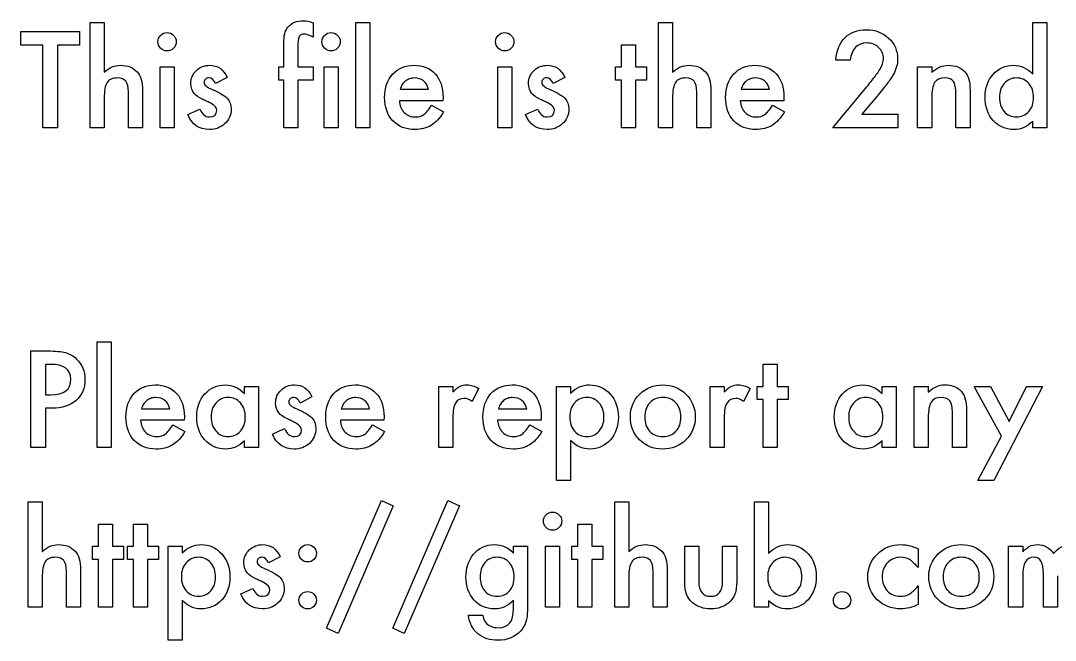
# Model space of a CAD drawing. Extents: x 38 to 923, y 6 to 515.
# Drawn here: x 522.3 to 651.7, y 197.3 to 274.9 of the extents above; entities that cross this region are included whole.
import ezdxf

# ---------------------------------------------------------------- set-up
doc = ezdxf.new("R2010")
doc.units = 0
doc.layers.add('MeArm1.0', color=7, linetype='CONTINUOUS')

msp = doc.modelspace()

# ---------------------------------------------------------------- linework, layer by layer
at = {"layer": 'MeArm1.0', "color": 7}
for points in [[(530.98059, 274.64172), (532.7384, 274.64172), (532.7384, 268.42297)], [(532.7384, 265.1261), (532.7384, 261.44641), (530.98059, 261.44641), (530.98059, 274.64172)], [(558.87122, 274.57922), (558.87122, 272.78235), (558.69153, 272.87605)], [(565.95715, 274.64172), (565.95715, 261.44641), (564.19934, 261.44641), (564.19934, 274.64172), (565.95715, 274.64172)], [(602.04309, 274.64172), (603.8009, 274.64172), (603.8009, 268.42297)], [(603.8009, 265.1261), (603.8009, 261.44641), (602.04309, 261.44641), (602.04309, 274.64172)], [(648.83997, 274.64172), (650.60559, 274.64172), (650.60559, 261.44641), (648.83997, 261.44641), (648.83997, 262.24329)], [(648.83997, 268.17297), (648.83997, 274.64172)], [(526.89465, 271.79797), (526.89465, 261.44641), (525.07434, 261.44641), (525.07434, 271.79797), (522.3009, 271.79797), (522.3009, 273.50891), (529.66028, 273.50891), (529.66028, 271.79797), (526.89465, 271.79797)], [(556.95715, 267.41516), (556.95715, 261.44641), (555.19153, 261.44641), (555.19153, 267.41516), (554.56653, 267.41516), (554.56653, 269.05579), (555.19153, 269.05579), (555.19153, 271.99329)], [(599.16809, 267.41516), (599.16809, 261.44641), (597.41028, 261.44641), (597.41028, 267.41516), (596.66028, 267.41516), (596.66028, 269.05579), (597.41028, 269.05579), (597.41028, 271.84485), (599.16809, 271.84485), (599.16809, 269.05579), (600.53528, 269.05579), (600.53528, 267.41516), (599.16809, 267.41516)], [(556.95715, 271.56355), (556.95715, 269.05574), (558.87122, 269.05574), (558.87122, 267.41511), (556.95715, 267.41511)], [(626.01184, 269.89954), (624.19934, 269.89954)], [(541.4884, 269.05579), (541.4884, 261.44641), (539.73059, 261.44641), (539.73059, 269.05579), (541.4884, 269.05579)], [(561.9884, 269.05579), (561.9884, 261.44641), (560.23059, 261.44641), (560.23059, 269.05579), (561.9884, 269.05579)], [(583.70715, 269.05579), (583.70715, 261.44641), (581.94934, 261.44641), (581.94934, 269.05579), (583.70715, 269.05579)], [(634.44934, 269.05579), (636.21497, 269.05579), (636.21497, 268.35266)], [(636.21497, 265.11829), (636.21497, 261.44641), (634.44934, 261.44641), (634.44934, 269.05579)], [(548.12122, 267.75891), (546.66809, 266.98547)], [(590.33997, 267.75891), (588.88684, 266.98547)], [(627.47278, 263.15735), (631.96497, 263.15735), (631.96497, 261.44641), (623.8634, 261.44641), (628.0509, 266.51672)], [(537.52747, 266.11047), (537.52747, 261.44641), (535.76965, 261.44641), (535.76965, 265.94641)], [(569.76165, 266.27454), (573.2929, 266.27454)], [(575.10559, 265.2511), (575.09759, 264.83704)], [(608.58997, 266.11047), (608.58997, 261.44641), (606.83215, 261.44641), (606.83215, 265.94641)], [(612.38665, 266.27454), (615.9179, 266.27454)], [(617.73059, 265.2511), (617.72259, 264.83704)], [(629.34778, 265.3761), (627.47278, 263.15735)], [(641.00403, 266.11047), (641.00403, 261.44641), (639.2384, 261.44641), (639.2384, 265.69641)], [(575.09778, 264.83704), (569.64465, 264.83704)], [(573.68372, 264.26672), (575.16809, 263.4386)], [(617.72278, 264.83704), (612.26965, 264.83704)], [(616.30872, 264.26672), (617.79309, 263.4386)], [(543.18372, 263.09485), (544.68372, 263.79016)], [(585.40247, 263.09485), (586.90247, 263.79016)], [(533.6134, 234.64172), (533.6134, 221.44641), (531.85559, 221.44641), (531.85559, 234.64172), (533.6134, 234.64172)], [(525.38684, 226.34485), (525.38684, 221.44641), (523.56653, 221.44641), (523.56653, 233.50891), (525.62903, 233.50891)], [(525.9884, 231.82922), (525.38684, 231.82922), (525.38684, 228.03235)], [(616.88684, 227.41516), (616.88684, 221.44641), (615.12903, 221.44641), (615.12903, 227.41516), (614.37903, 227.41516), (614.37903, 229.05579), (615.12903, 229.05579), (615.12903, 231.84485), (616.88684, 231.84485), (616.88684, 229.05579), (618.25403, 229.05579), (618.25403, 227.41516), (616.88684, 227.41516)], [(550.27747, 229.05579), (552.04309, 229.05579), (552.04309, 221.44641), (550.27747, 221.44641), (550.27747, 222.24329)], [(550.27747, 228.17297), (550.27747, 229.05579)], [(574.57434, 229.05579), (576.33215, 229.05579), (576.33215, 228.3761)], [(576.33215, 225.39172), (576.33215, 221.44641), (574.57434, 221.44641), (574.57434, 229.05579)], [(591.0509, 217.30579), (589.29309, 217.30579), (589.29309, 229.05579), (591.0509, 229.05579), (591.0509, 228.22766)], [(608.51184, 229.05579), (610.26965, 229.05579), (610.26965, 228.3761)], [(610.26965, 225.39172), (610.26965, 221.44641), (608.51184, 221.44641), (608.51184, 229.05579)], [(629.99622, 229.05579), (631.76184, 229.05579), (631.76184, 221.44641), (629.99622, 221.44641), (629.99622, 222.24329)], [(629.99622, 228.17297), (629.99622, 229.05579)], [(634.01184, 229.05579), (635.77747, 229.05579), (635.77747, 228.35266)], [(635.77747, 225.11829), (635.77747, 221.44641), (634.01184, 221.44641), (634.01184, 229.05579)], [(644.94153, 222.86047), (641.51965, 229.05579), (643.55872, 229.05579), (645.88684, 224.68079), (648.05872, 229.05579), (650.04309, 229.05579), (643.98059, 217.30579), (641.97278, 217.30579), (644.94153, 222.86047)], [(525.38684, 228.03235), (526.06653, 228.03235)], [(558.71497, 227.75891), (557.26184, 226.98547)], [(579.5509, 228.8136), (578.74622, 227.20422)], [(613.4884, 228.8136), (612.68372, 227.20422)], [(526.23059, 226.34485), (525.38684, 226.34485)], [(537.4179, 226.27454), (540.94915, 226.27454)], [(542.76184, 225.2511), (542.75384, 224.83704)], [(562.38665, 226.27454), (565.9179, 226.27454)], [(567.73059, 225.2511), (567.72259, 224.83704)], [(582.0429, 226.27454), (585.57415, 226.27454)], [(587.38684, 225.2511), (587.37884, 224.83704)], [(640.56653, 226.11047), (640.56653, 221.44641), (638.8009, 221.44641), (638.8009, 225.69641)], [(542.75403, 224.83704), (537.3009, 224.83704)], [(541.33997, 224.26672), (542.82434, 223.4386)], [(567.72278, 224.83704), (562.26965, 224.83704)], [(566.30872, 224.26672), (567.79309, 223.4386)], [(587.37903, 224.83704), (581.9259, 224.83704)], [(585.96497, 224.26672), (587.44934, 223.4386)], [(553.77747, 223.09485), (555.27747, 223.79016)], [(591.0509, 222.29797), (591.0509, 217.30579)], [(567.43372, 214.77454), (568.88684, 214.13391), (561.98059, 198.14954), (560.54309, 198.79797), (567.43372, 214.77454)], [(575.71497, 214.77454), (577.16809, 214.13391), (570.26184, 198.14954), (568.82434, 198.79797), (575.71497, 214.77454)], [(523.23059, 214.64172), (524.9884, 214.64172), (524.9884, 208.42297)], [(524.9884, 205.1261), (524.9884, 201.44641), (523.23059, 201.44641), (523.23059, 214.64172)], [(596.57434, 214.64172), (598.33215, 214.64172), (598.33215, 208.42297)], [(598.33215, 205.1261), (598.33215, 201.44641), (596.57434, 201.44641), (596.57434, 214.64172)], [(615.8009, 202.24329), (615.8009, 201.44641), (614.04309, 201.44641), (614.04309, 214.64172), (615.8009, 214.64172)], [(615.8009, 214.64172), (615.8009, 208.17297)], [(533.79309, 207.41516), (533.79309, 201.44641), (532.03528, 201.44641), (532.03528, 207.41516), (531.28528, 207.41516), (531.28528, 209.05579), (532.03528, 209.05579), (532.03528, 211.84485), (533.79309, 211.84485), (533.79309, 209.05579), (535.16028, 209.05579), (535.16028, 207.41516), (533.79309, 207.41516)], [(538.16809, 207.41516), (538.16809, 201.44641), (536.41028, 201.44641), (536.41028, 207.41516), (535.66028, 207.41516), (535.66028, 209.05579), (536.41028, 209.05579), (536.41028, 211.84485), (538.16809, 211.84485), (538.16809, 209.05579), (539.53528, 209.05579), (539.53528, 207.41516), (538.16809, 207.41516)], [(593.69934, 207.41516), (593.69934, 201.44641), (591.94153, 201.44641), (591.94153, 207.41516), (591.19153, 207.41516), (591.19153, 209.05579), (591.94153, 209.05579), (591.94153, 211.84485), (593.69934, 211.84485), (593.69934, 209.05579), (595.06653, 209.05579), (595.06653, 207.41516), (593.69934, 207.41516)], [(542.4884, 197.30579), (540.73059, 197.30579), (540.73059, 209.05579), (542.4884, 209.05579), (542.4884, 208.22766)], [(583.92592, 208.19641), (583.92592, 209.05579), (585.68374, 209.05579), (585.68374, 201.6261)], [(589.6759, 209.05579), (589.6759, 201.44641), (587.91809, 201.44641), (587.91809, 209.05579), (589.6759, 209.05579)], [(605.32434, 204.64954), (605.32434, 209.05579), (607.08215, 209.05579)], [(607.08215, 209.05579), (607.08215, 204.6886)], [(610.06653, 204.6886), (610.06653, 209.05579), (611.82434, 209.05579), (611.82434, 204.64954)], [(634.49622, 208.72766), (634.49622, 206.39172)], [(645.82434, 209.05579), (647.58215, 209.05579), (647.58215, 208.35266)], [(647.58215, 205.3761), (647.58215, 201.44641), (645.82434, 201.44641), (645.82434, 209.05579)], [(554.74622, 207.75891), (553.29309, 206.98547)], [(529.77747, 206.11047), (529.77747, 201.44641), (528.01965, 201.44641), (528.01965, 205.94641)], [(603.12122, 206.11047), (603.12122, 201.44641), (601.3634, 201.44641), (601.3634, 205.94641)], [(651.94153, 205.3761), (651.94153, 201.44641), (650.1759, 201.44641), (650.1759, 205.64954)], [(549.80872, 203.09485), (551.30872, 203.79016)], [(634.49622, 204.10266), (634.49622, 201.78235)], [(542.4884, 202.29797), (542.4884, 197.30579)], [(583.92592, 201.23547), (583.92592, 202.29797)], [(578.30092, 200.44641), (580.06655, 200.44641)]]:
    msp.add_lwpolyline(points, dxfattribs=at)
for points in [[(555.69153, 274.02454), (556.14986, 274.57661), (556.81653, 274.85265), (557.69153, 274.85266)], [(557.69153, 274.85266), (558.00402, 274.85265), (558.39725, 274.76146), (558.87122, 274.57922)], [(539.46497, 272.21985), (539.46496, 272.52713), (539.57694, 272.79275), (539.8009, 273.01672)], [(539.8009, 273.01672), (540.02486, 273.24067), (540.29309, 273.35265), (540.60559, 273.35266)], [(540.60559, 273.35266), (540.9233, 273.35265), (541.19413, 273.24067), (541.41809, 273.01672)], [(541.41809, 273.01672), (541.64205, 272.79796), (541.75403, 272.52973), (541.75403, 272.21204)], [(555.19153, 271.99329), (555.19153, 272.95161), (555.35819, 273.62869), (555.69153, 274.02454)], [(557.75403, 273.16511), (557.44152, 273.1651), (557.23059, 273.05312), (557.12122, 272.82917)], [(558.69153, 272.87605), (558.31132, 273.06875), (557.99882, 273.1651), (557.75403, 273.16511)], [(559.96497, 272.21985), (559.96496, 272.52713), (560.07694, 272.79275), (560.3009, 273.01672)], [(560.3009, 273.01672), (560.52486, 273.24067), (560.79309, 273.35265), (561.10559, 273.35266)], [(561.10559, 273.35266), (561.4233, 273.35265), (561.69413, 273.24067), (561.91809, 273.01672)], [(561.91809, 273.01672), (562.14205, 272.79796), (562.25403, 272.52973), (562.25403, 272.21204)], [(581.68372, 272.21985), (581.68371, 272.52713), (581.79569, 272.79275), (582.01965, 273.01672)], [(582.01965, 273.01672), (582.24361, 273.24067), (582.51184, 273.35265), (582.82434, 273.35266)], [(582.82434, 273.35266), (583.14205, 273.35265), (583.41288, 273.24067), (583.63684, 273.01672)], [(583.63684, 273.01672), (583.8608, 272.79796), (583.97278, 272.52973), (583.97278, 272.21204)], [(624.19934, 269.89954), (624.49101, 272.44119), (625.77486, 273.71202), (628.0509, 273.71204)], [(628.0509, 273.71204), (629.14986, 273.71202), (630.07173, 273.36307), (630.81653, 272.66516)], [(539.8009, 271.39954), (539.57694, 271.62348), (539.46496, 271.89692), (539.46497, 272.21985)], [(541.75403, 272.21204), (541.75403, 271.89432), (541.64205, 271.62348), (541.41809, 271.39954)], [(557.12122, 272.82917), (557.01184, 272.61041), (556.95715, 272.18854), (556.95715, 271.56355)], [(560.3009, 271.39954), (560.07694, 271.62348), (559.96496, 271.89692), (559.96497, 272.21985)], [(562.25403, 272.21204), (562.25403, 271.89432), (562.14205, 271.62348), (561.91809, 271.39954)], [(582.01965, 271.39954), (581.79569, 271.62348), (581.68371, 271.89692), (581.68372, 272.21985)], [(583.97278, 272.21204), (583.97278, 271.89432), (583.8608, 271.62348), (583.63684, 271.39954)], [(628.10559, 272.0636), (626.88684, 272.06359), (626.18892, 271.34223), (626.01184, 269.89954)], [(629.57434, 271.49329), (629.1785, 271.87348), (628.68892, 272.06359), (628.10559, 272.0636)], [(630.81653, 272.66516), (631.56652, 271.96723), (631.94152, 271.10265), (631.94153, 270.07141)], [(540.6134, 271.0636), (540.29569, 271.06359), (540.02486, 271.17557), (539.8009, 271.39954)], [(541.41809, 271.39954), (541.19934, 271.17557), (540.93111, 271.06359), (540.6134, 271.0636)], [(561.1134, 271.0636), (560.79569, 271.06359), (560.52486, 271.17557), (560.3009, 271.39954)], [(561.91809, 271.39954), (561.69934, 271.17557), (561.43111, 271.06359), (561.1134, 271.0636)], [(582.83215, 271.0636), (582.51444, 271.06359), (582.24361, 271.17557), (582.01965, 271.39954)], [(583.63684, 271.39954), (583.41809, 271.17557), (583.14986, 271.06359), (582.83215, 271.0636)], [(630.16809, 270.07922), (630.16808, 270.64171), (629.97017, 271.11307), (629.57434, 271.49329)], [(532.7384, 268.42297), (533.3634, 268.98547), (534.0535, 269.26672), (534.80872, 269.26672)], [(534.80872, 269.26672), (535.66809, 269.26672), (536.35558, 268.98807), (536.87122, 268.43079)], [(544.26184, 268.61829), (544.72538, 269.05057), (545.28788, 269.26672), (545.94934, 269.26672)], [(545.94934, 269.26672), (546.92329, 269.26672), (547.64725, 268.76411), (548.12122, 267.75891)], [(568.80872, 268.16516), (569.48059, 268.89953), (570.37121, 269.26672), (571.48059, 269.26672)], [(571.48059, 269.26672), (572.60038, 269.26672), (573.48579, 268.90995), (574.13684, 268.19641)], [(586.48059, 268.61829), (586.94413, 269.05057), (587.50663, 269.26672), (588.16809, 269.26672)], [(588.16809, 269.26672), (589.14204, 269.26672), (589.866, 268.76411), (590.33997, 267.75891)], [(603.8009, 268.42297), (604.4259, 268.98547), (605.116, 269.26672), (605.87122, 269.26672)], [(605.87122, 269.26672), (606.73059, 269.26672), (607.41808, 268.98807), (607.93372, 268.43079)], [(611.43372, 268.16516), (612.10559, 268.89953), (612.99621, 269.26672), (614.10559, 269.26672)], [(614.10559, 269.26672), (615.22538, 269.26672), (616.11079, 268.90995), (616.76184, 268.19641)], [(629.72278, 268.75891), (630.01965, 269.24849), (630.16808, 269.68859), (630.16809, 270.07922)], [(631.94153, 270.07141), (631.94152, 269.41515), (631.76704, 268.77192), (631.41809, 268.14172)], [(636.21497, 268.35266), (636.82955, 268.96203), (637.52225, 269.26672), (638.29309, 269.26672)], [(638.29309, 269.26672), (639.1785, 269.26672), (639.86861, 268.98807), (640.3634, 268.43079)], [(643.89465, 268.11829), (644.57173, 268.8839), (645.4233, 269.26672), (646.44934, 269.26672)], [(646.44934, 269.26672), (647.33996, 269.26672), (648.13683, 268.90213), (648.83997, 268.17297)], [(536.87122, 268.43079), (537.30871, 267.9464), (537.52746, 267.17297), (537.52747, 266.11047)], [(543.58215, 266.97766), (543.58215, 267.63911), (543.80871, 268.18599), (544.26184, 268.61829)], [(567.80872, 265.24329), (567.80872, 266.44641), (568.14205, 267.42036), (568.80872, 268.16516)], [(574.13684, 268.19641), (574.78267, 267.48807), (575.10558, 266.5063), (575.10559, 265.2511)], [(585.8009, 266.97766), (585.8009, 267.63911), (586.02746, 268.18599), (586.48059, 268.61829)], [(607.93372, 268.43079), (608.37121, 267.9464), (608.58996, 267.17297), (608.58997, 266.11047)], [(610.43372, 265.24329), (610.43372, 266.44641), (610.76705, 267.42036), (611.43372, 268.16516)], [(616.76184, 268.19641), (617.40767, 267.48807), (617.73058, 266.5063), (617.73059, 265.2511)], [(628.0509, 266.51672), (628.46236, 267.02193), (628.80611, 267.45943), (629.08215, 267.82922)], [(629.08215, 267.82922), (629.3634, 268.19901), (629.57694, 268.5089), (629.72278, 268.75891)], [(631.41809, 268.14172), (631.241, 267.81359), (630.98058, 267.42297), (630.63684, 266.96985)], [(640.3634, 268.43079), (640.79048, 267.95682), (641.00402, 267.18338), (641.00403, 266.11047)], [(642.87122, 265.27454), (642.87122, 266.40995), (643.21236, 267.35786), (643.89465, 268.11829)], [(533.10559, 267.11047), (532.8608, 266.72505), (532.7384, 266.06359), (532.7384, 265.1261)], [(534.40247, 267.68079), (533.78788, 267.68078), (533.35559, 267.49068), (533.10559, 267.11047)], [(535.44153, 267.26672), (535.22798, 267.54276), (534.88163, 267.68078), (534.40247, 267.68079)], [(535.76965, 265.94641), (535.76965, 266.55578), (535.66027, 266.99588), (535.44153, 267.26672)], [(543.98059, 265.7511), (543.71496, 266.0688), (543.58215, 266.47766), (543.58215, 266.97766)], [(545.40247, 267.52454), (545.28788, 267.42036), (545.23059, 267.28495), (545.23059, 267.11829)], [(545.23059, 267.11829), (545.23059, 266.82661), (545.56913, 266.53755), (546.24622, 266.2511)], [(545.81653, 267.6886), (545.65507, 267.68859), (545.51705, 267.6339), (545.40247, 267.52454)], [(546.66809, 266.98547), (546.43892, 267.45422), (546.15507, 267.68859), (545.81653, 267.6886)], [(570.01165, 266.86047), (569.90227, 266.68859), (569.81894, 266.49328), (569.76165, 266.27454)], [(570.40228, 267.29797), (570.25123, 267.17818), (570.12102, 267.03234), (570.01165, 266.86047)], [(570.9179, 267.57922), (570.7304, 267.51672), (570.55852, 267.42297), (570.40228, 267.29797)], [(571.51946, 267.68079), (571.30592, 267.68078), (571.1054, 267.64689), (570.9179, 267.57922)], [(573.2929, 266.27454), (573.0481, 267.21203), (572.45696, 267.68078), (571.51946, 267.68079)], [(586.19934, 265.7511), (585.93371, 266.0688), (585.8009, 266.47766), (585.8009, 266.97766)], [(587.62122, 267.52454), (587.50663, 267.42036), (587.44934, 267.28495), (587.44934, 267.11829)], [(587.44934, 267.11829), (587.44934, 266.82661), (587.78788, 266.53755), (588.46497, 266.2511)], [(588.03528, 267.6886), (587.87382, 267.68859), (587.7358, 267.6339), (587.62122, 267.52454)], [(588.88684, 266.98547), (588.65767, 267.45422), (588.37382, 267.68859), (588.03528, 267.6886)], [(604.16809, 267.11047), (603.9233, 266.72505), (603.8009, 266.06359), (603.8009, 265.1261)], [(605.46497, 267.68079), (604.85038, 267.68078), (604.41809, 267.49068), (604.16809, 267.11047)], [(606.50403, 267.26672), (606.29048, 267.54276), (605.94413, 267.68078), (605.46497, 267.68079)], [(606.83215, 265.94641), (606.83215, 266.55578), (606.72277, 266.99588), (606.50403, 267.26672)], [(612.63665, 266.86047), (612.52727, 266.68859), (612.44394, 266.49328), (612.38665, 266.27454)], [(613.02728, 267.29797), (612.87623, 267.17818), (612.74602, 267.03234), (612.63665, 266.86047)], [(613.5429, 267.57922), (613.3554, 267.51672), (613.18352, 267.42297), (613.02728, 267.29797)], [(614.14446, 267.68079), (613.93092, 267.68078), (613.7304, 267.64689), (613.5429, 267.57922)], [(615.9179, 266.27454), (615.6731, 267.21203), (615.08196, 267.68078), (614.14446, 267.68079)], [(630.63684, 266.96985), (630.29829, 266.52193), (629.86861, 265.99068), (629.34778, 265.3761)], [(636.57434, 267.11047), (636.33475, 266.73026), (636.21496, 266.0662), (636.21497, 265.11829)], [(637.81653, 267.6886), (637.23319, 267.68859), (636.81913, 267.49588), (636.57434, 267.11047)], [(638.9259, 267.2511), (638.72277, 267.54276), (638.35298, 267.68859), (637.81653, 267.6886)], [(639.2384, 265.69641), (639.2384, 266.44641), (639.13423, 266.96463), (638.9259, 267.2511)], [(645.26965, 266.99329), (644.86861, 266.52974), (644.66809, 265.95682), (644.66809, 265.27454)], [(646.78528, 267.68079), (646.18111, 267.68078), (645.6759, 267.45161), (645.26965, 266.99329)], [(648.34778, 267.0011), (647.94673, 267.45422), (647.4259, 267.68078), (646.78528, 267.68079)], [(648.94934, 265.23547), (648.94933, 265.94901), (648.74881, 266.53755), (648.34778, 267.0011)], [(545.05872, 265.0011), (544.5483, 265.25109), (544.18892, 265.50109), (543.98059, 265.7511)], [(546.24622, 266.2511), (547.1785, 265.85005), (547.80611, 265.48026), (548.12903, 265.14172)], [(568.83997, 262.32141), (568.15246, 263.05578), (567.80872, 264.02974), (567.80872, 265.24329)], [(587.27747, 265.0011), (586.76705, 265.25109), (586.40767, 265.50109), (586.19934, 265.7511)], [(588.46497, 266.2511), (589.39725, 265.85005), (590.02486, 265.48026), (590.34778, 265.14172)], [(611.46497, 262.32141), (610.77746, 263.05578), (610.43372, 264.02974), (610.43372, 265.24329)], [(643.89465, 262.36829), (643.21236, 263.14433), (642.87122, 264.11308), (642.87122, 265.27454)], [(644.66809, 265.27454), (644.66809, 264.54537), (644.8634, 263.95162), (645.25403, 263.49329)], [(648.34778, 263.46985), (648.74881, 263.93339), (648.94933, 264.52193), (648.94934, 265.23547)], [(545.59778, 264.74329), (545.42069, 264.82659), (545.241, 264.91255), (545.05872, 265.0011)], [(546.12903, 264.48547), (545.95194, 264.57397), (545.77486, 264.65995), (545.59778, 264.74329)], [(546.81653, 263.61047), (546.81652, 263.92297), (546.58736, 264.21464), (546.12903, 264.48547)], [(548.12903, 265.14172), (548.45194, 264.80318), (548.6134, 264.34745), (548.6134, 263.77454)], [(569.64465, 264.83704), (569.69155, 264.21203), (569.89465, 263.71464), (570.25403, 263.34485)], [(572.72278, 263.11047), (573.00402, 263.31881), (573.32433, 263.70422), (573.68372, 264.26672)], [(587.81653, 264.74329), (587.63944, 264.82659), (587.45975, 264.91255), (587.27747, 265.0011)], [(588.34778, 264.48547), (588.17069, 264.57397), (587.99361, 264.65995), (587.81653, 264.74329)], [(589.03528, 263.61047), (589.03527, 263.92297), (588.80611, 264.21464), (588.34778, 264.48547)], [(590.34778, 265.14172), (590.67069, 264.80318), (590.83215, 264.34745), (590.83215, 263.77454)], [(612.26965, 264.83704), (612.31655, 264.21203), (612.51965, 263.71464), (612.87903, 263.34485)], [(615.34778, 263.11047), (615.62902, 263.31881), (615.94933, 263.70422), (616.30872, 264.26672)], [(545.89465, 261.22766), (544.61861, 261.22766), (543.71496, 261.85006), (543.18372, 263.09485)], [(544.68372, 263.79016), (544.89205, 263.42558), (545.0509, 263.19381), (545.16028, 263.09485)], [(545.16028, 263.09485), (545.37382, 262.89693), (545.62903, 262.79797), (545.9259, 262.79797)], [(545.9259, 262.79797), (546.51965, 262.79797), (546.81652, 263.06881), (546.81653, 263.61047)], [(548.6134, 263.77454), (548.6134, 263.04016), (548.34256, 262.42558), (547.8009, 261.93079)], [(570.25403, 263.34485), (570.6134, 262.98026), (571.07434, 262.79797), (571.63684, 262.79797)], [(571.63684, 262.79797), (572.07434, 262.79797), (572.43631, 262.90214), (572.72278, 263.11047)], [(575.16809, 263.4386), (574.93892, 263.04797), (574.69673, 262.71203), (574.44153, 262.43079)], [(588.1134, 261.22766), (586.83736, 261.22766), (585.93371, 261.85006), (585.40247, 263.09485)], [(586.90247, 263.79016), (587.1108, 263.42558), (587.26965, 263.19381), (587.37903, 263.09485)], [(587.37903, 263.09485), (587.59257, 262.89693), (587.84778, 262.79797), (588.14465, 262.79797)], [(588.14465, 262.79797), (588.7384, 262.79797), (589.03527, 263.06881), (589.03528, 263.61047)], [(590.83215, 263.77454), (590.83215, 263.04016), (590.56131, 262.42558), (590.01965, 261.93079)], [(612.87903, 263.34485), (613.2384, 262.98026), (613.69934, 262.79797), (614.26184, 262.79797)], [(614.26184, 262.79797), (614.69934, 262.79797), (615.06131, 262.90214), (615.34778, 263.11047)], [(617.79309, 263.4386), (617.56392, 263.04797), (617.32173, 262.71203), (617.06653, 262.43079)], [(645.25403, 263.49329), (645.65507, 263.02974), (646.16027, 262.79797), (646.76965, 262.79797)], [(646.76965, 262.79797), (647.42069, 262.79797), (647.94673, 263.02193), (648.34778, 263.46985)], [(547.8009, 261.93079), (547.27486, 261.46204), (546.63944, 261.22766), (545.89465, 261.22766)], [(571.57434, 261.22766), (570.43892, 261.22766), (569.52746, 261.59224), (568.83997, 262.32141)], [(572.6759, 261.35266), (572.33736, 261.26936), (571.97017, 261.22766), (571.57434, 261.22766)], [(573.62122, 261.74329), (573.32954, 261.5662), (573.01444, 261.43599), (572.6759, 261.35266)], [(574.44153, 262.43079), (574.18631, 262.15474), (573.91288, 261.92558), (573.62122, 261.74329)], [(590.01965, 261.93079), (589.49361, 261.46204), (588.85819, 261.22766), (588.1134, 261.22766)], [(614.19934, 261.22766), (613.06392, 261.22766), (612.15246, 261.59224), (611.46497, 262.32141)], [(615.3009, 261.35266), (614.96236, 261.26936), (614.59517, 261.22766), (614.19934, 261.22766)], [(616.24622, 261.74329), (615.95454, 261.5662), (615.63944, 261.43599), (615.3009, 261.35266)], [(617.06653, 262.43079), (616.81131, 262.15474), (616.53788, 261.92558), (616.24622, 261.74329)], [(646.4884, 261.22766), (645.44673, 261.22766), (644.58215, 261.60787), (643.89465, 262.36829)], [(648.83997, 262.24329), (648.14725, 261.5662), (647.3634, 261.22766), (646.4884, 261.22766)], [(525.62903, 233.50891), (526.63944, 233.5089), (527.40246, 233.43861), (527.91809, 233.29797)], [(527.91809, 233.29797), (528.43892, 233.15734), (528.89725, 232.89171), (529.29309, 232.5011)], [(528.57434, 229.96204), (528.57433, 231.20682), (527.71236, 231.82921), (525.9884, 231.82922)], [(529.29309, 232.5011), (529.98579, 231.824), (530.33215, 230.96984), (530.33215, 229.9386)], [(526.06653, 228.03235), (527.7384, 228.03234), (528.57433, 228.67557), (528.57434, 229.96204)], [(530.33215, 229.9386), (530.33215, 228.83442), (529.96235, 227.95943), (529.22278, 227.3136)], [(536.46497, 228.16516), (537.13684, 228.89953), (538.02746, 229.26672), (539.13684, 229.26672)], [(539.13684, 229.26672), (540.25663, 229.26672), (541.14204, 228.90995), (541.79309, 228.19641)], [(545.33215, 228.1261), (546.01444, 228.88651), (546.86861, 229.26672), (547.89465, 229.26672)], [(547.89465, 229.26672), (548.78006, 229.26672), (549.57433, 228.90213), (550.27747, 228.17297)], [(554.85559, 228.61829), (555.31913, 229.05057), (555.88163, 229.26672), (556.54309, 229.26672)], [(556.54309, 229.26672), (557.51704, 229.26672), (558.241, 228.76411), (558.71497, 227.75891)], [(561.43372, 228.16516), (562.10559, 228.89953), (562.99621, 229.26672), (564.10559, 229.26672)], [(564.10559, 229.26672), (565.22538, 229.26672), (566.11079, 228.90995), (566.76184, 228.19641)], [(576.33215, 228.3761), (576.65507, 228.71463), (576.94152, 228.9464), (577.19153, 229.07141)], [(577.19153, 229.07141), (577.44673, 229.20161), (577.74882, 229.26672), (578.09778, 229.26672)], [(578.09778, 229.26672), (578.56131, 229.26672), (579.04569, 229.11567), (579.5509, 228.8136)], [(581.08997, 228.16516), (581.76184, 228.89953), (582.65246, 229.26672), (583.76184, 229.26672)], [(583.76184, 229.26672), (584.88163, 229.26672), (585.76704, 228.90995), (586.41809, 228.19641)], [(591.0509, 228.22766), (591.74361, 228.92036), (592.53007, 229.26672), (593.41028, 229.26672)], [(593.41028, 229.26672), (594.45715, 229.26672), (595.31913, 228.8813), (595.99622, 228.11047)], [(599.70715, 228.11047), (600.49361, 228.8813), (601.45194, 229.26672), (602.58215, 229.26672)], [(602.58215, 229.26672), (603.71756, 229.26672), (604.6811, 228.8787), (605.47278, 228.10266)], [(610.26965, 228.3761), (610.59257, 228.71463), (610.87902, 228.9464), (611.12903, 229.07141)], [(611.12903, 229.07141), (611.38423, 229.20161), (611.68632, 229.26672), (612.03528, 229.26672)], [(612.03528, 229.26672), (612.49881, 229.26672), (612.98319, 229.11567), (613.4884, 228.8136)], [(625.0509, 228.1261), (625.73319, 228.88651), (626.58736, 229.26672), (627.6134, 229.26672)], [(627.6134, 229.26672), (628.49881, 229.26672), (629.29308, 228.90213), (629.99622, 228.17297)], [(635.77747, 228.35266), (636.39205, 228.96203), (637.08475, 229.26672), (637.85559, 229.26672)], [(637.85559, 229.26672), (638.741, 229.26672), (639.43111, 228.98807), (639.9259, 228.43079)], [(535.46497, 225.24329), (535.46497, 226.44641), (535.7983, 227.42036), (536.46497, 228.16516)], [(539.17571, 227.68079), (538.96217, 227.68078), (538.76165, 227.64689), (538.57415, 227.57922)], [(540.94915, 226.27454), (540.70435, 227.21203), (540.11321, 227.68078), (539.17571, 227.68079)], [(541.79309, 228.19641), (542.43892, 227.48807), (542.76183, 226.5063), (542.76184, 225.2511)], [(544.30872, 225.27454), (544.30872, 226.41516), (544.64986, 227.36568), (545.33215, 228.1261)], [(548.22278, 227.68079), (547.61861, 227.68078), (547.1134, 227.45161), (546.70715, 226.99329)], [(549.78528, 227.0011), (549.38423, 227.45422), (548.8634, 227.68078), (548.22278, 227.68079)], [(554.1759, 226.97766), (554.1759, 227.63911), (554.40246, 228.18599), (554.85559, 228.61829)], [(556.41028, 227.6886), (556.24882, 227.68859), (556.1108, 227.6339), (555.99622, 227.52454)], [(557.26184, 226.98547), (557.03267, 227.45422), (556.74882, 227.68859), (556.41028, 227.6886)], [(560.43372, 225.24329), (560.43372, 226.44641), (560.76705, 227.42036), (561.43372, 228.16516)], [(564.14446, 227.68079), (563.93092, 227.68078), (563.7304, 227.64689), (563.5429, 227.57922)], [(565.9179, 226.27454), (565.6731, 227.21203), (565.08196, 227.68078), (564.14446, 227.68079)], [(566.76184, 228.19641), (567.40767, 227.48807), (567.73058, 226.5063), (567.73059, 225.2511)], [(580.08997, 225.24329), (580.08997, 226.44641), (580.4233, 227.42036), (581.08997, 228.16516)], [(583.80071, 227.68079), (583.58717, 227.68078), (583.38665, 227.64689), (583.19915, 227.57922)], [(585.57415, 226.27454), (585.32935, 227.21203), (584.73821, 227.68078), (583.80071, 227.68079)], [(586.41809, 228.19641), (587.06392, 227.48807), (587.38683, 226.5063), (587.38684, 225.2511)], [(593.12122, 227.68079), (592.47538, 227.68078), (591.95194, 227.45682), (591.5509, 227.00891)], [(594.63684, 226.98547), (594.23579, 227.44901), (593.73059, 227.68078), (593.12122, 227.68079)], [(595.99622, 228.11047), (596.68371, 227.34484), (597.02746, 226.3787), (597.02747, 225.21204)], [(598.52747, 225.30579), (598.52747, 226.40474), (598.92069, 227.33963), (599.70715, 228.11047)], [(602.58215, 227.68084), (601.91027, 227.68083), (601.366, 227.45687), (600.94934, 227.00896)], [(604.23059, 227.00896), (603.81392, 227.45687), (603.26444, 227.68083), (602.58215, 227.68084)], [(605.47278, 228.10266), (606.25402, 227.32661), (606.64464, 226.37349), (606.64465, 225.24329)], [(624.02747, 225.27454), (624.02747, 226.41516), (624.36861, 227.36568), (625.0509, 228.1261)], [(627.94153, 227.68079), (627.33736, 227.68078), (626.83215, 227.45161), (626.4259, 226.99329)], [(629.50403, 227.0011), (629.10298, 227.45422), (628.58215, 227.68078), (627.94153, 227.68079)], [(637.37903, 227.6886), (636.79569, 227.68859), (636.38163, 227.49588), (636.13684, 227.11047)], [(638.4884, 227.2511), (638.28527, 227.54276), (637.91548, 227.68859), (637.37903, 227.6886)], [(639.9259, 228.43079), (640.35298, 227.95682), (640.56652, 227.18338), (640.56653, 226.11047)], [(529.22278, 227.3136), (528.48319, 226.66776), (527.48579, 226.34484), (526.23059, 226.34485)], [(537.6679, 226.86047), (537.55852, 226.68859), (537.47519, 226.49328), (537.4179, 226.27454)], [(538.05853, 227.29797), (537.90748, 227.17818), (537.77727, 227.03234), (537.6679, 226.86047)], [(538.57415, 227.57922), (538.38665, 227.51672), (538.21477, 227.42297), (538.05853, 227.29797)], [(546.70715, 226.99329), (546.30611, 226.52974), (546.10559, 225.95682), (546.10559, 225.27454)], [(550.38684, 225.23547), (550.38683, 225.94901), (550.18631, 226.53755), (549.78528, 227.0011)], [(554.57434, 225.7511), (554.30871, 226.0688), (554.1759, 226.47766), (554.1759, 226.97766)], [(555.99622, 227.52454), (555.88163, 227.42036), (555.82434, 227.28495), (555.82434, 227.11829)], [(555.82434, 227.11829), (555.82434, 226.82661), (556.16288, 226.53755), (556.83997, 226.2511)], [(562.63665, 226.86047), (562.52727, 226.68859), (562.44394, 226.49328), (562.38665, 226.27454)], [(563.02728, 227.29797), (562.87623, 227.17818), (562.74602, 227.03234), (562.63665, 226.86047)], [(563.5429, 227.57922), (563.3554, 227.51672), (563.18352, 227.42297), (563.02728, 227.29797)], [(577.76965, 227.5636), (576.81132, 227.56359), (576.33215, 226.83963), (576.33215, 225.39172)], [(578.74622, 227.20422), (578.41288, 227.4438), (578.08736, 227.56359), (577.76965, 227.5636)], [(582.2929, 226.86047), (582.18352, 226.68859), (582.10019, 226.49328), (582.0429, 226.27454)], [(582.68353, 227.29797), (582.53248, 227.17818), (582.40227, 227.03234), (582.2929, 226.86047)], [(583.19915, 227.57922), (583.01165, 227.51672), (582.83977, 227.42297), (582.68353, 227.29797)], [(591.5509, 227.00891), (591.14986, 226.56099), (590.94934, 225.97245), (590.94934, 225.24329)], [(595.23059, 225.20422), (595.23058, 225.93339), (595.03267, 226.52714), (594.63684, 226.98547)], [(600.94934, 227.00896), (600.53267, 226.56104), (600.32434, 225.98291), (600.32434, 225.27459)], [(604.84778, 225.23552), (604.84777, 225.9751), (604.64204, 226.56625), (604.23059, 227.00896)], [(611.70715, 227.5636), (610.74882, 227.56359), (610.26965, 226.83963), (610.26965, 225.39172)], [(612.68372, 227.20422), (612.35038, 227.4438), (612.02486, 227.56359), (611.70715, 227.5636)], [(626.4259, 226.99329), (626.02486, 226.52974), (625.82434, 225.95682), (625.82434, 225.27454)], [(630.10559, 225.23547), (630.10558, 225.94901), (629.90506, 226.53755), (629.50403, 227.0011)], [(636.13684, 227.11047), (635.89725, 226.73026), (635.77746, 226.0662), (635.77747, 225.11829)], [(638.8009, 225.69641), (638.8009, 226.44641), (638.69673, 226.96463), (638.4884, 227.2511)], [(536.49622, 222.32141), (535.80871, 223.05578), (535.46497, 224.02974), (535.46497, 225.24329)], [(545.33215, 222.36829), (544.64986, 223.14433), (544.30872, 224.11308), (544.30872, 225.27454)], [(546.10559, 225.27454), (546.10559, 224.54537), (546.3009, 223.95162), (546.69153, 223.49329)], [(549.78528, 223.46985), (550.18631, 223.93339), (550.38683, 224.52193), (550.38684, 225.23547)], [(555.65247, 225.0011), (555.14205, 225.25109), (554.78267, 225.50109), (554.57434, 225.7511)], [(556.83997, 226.2511), (557.77225, 225.85005), (558.39986, 225.48026), (558.72278, 225.14172)], [(558.72278, 225.14172), (559.04569, 224.80318), (559.20715, 224.34745), (559.20715, 223.77454)], [(561.46497, 222.32141), (560.77746, 223.05578), (560.43372, 224.02974), (560.43372, 225.24329)], [(581.12122, 222.32141), (580.43371, 223.05578), (580.08997, 224.02974), (580.08997, 225.24329)], [(590.94934, 225.24329), (590.94934, 224.52974), (591.14986, 223.9412), (591.5509, 223.47766)], [(594.62122, 223.48547), (595.02746, 223.9438), (595.23058, 224.51672), (595.23059, 225.20422)], [(597.02747, 225.21204), (597.02746, 224.07141), (596.68631, 223.12089), (596.00403, 222.36047)], [(599.68372, 222.39954), (598.91288, 223.17037), (598.52747, 224.13912), (598.52747, 225.30579)], [(600.32434, 225.27459), (600.32434, 224.51417), (600.52746, 223.9126), (600.93372, 223.4699)], [(604.23059, 223.46209), (604.64204, 223.90479), (604.84777, 224.49594), (604.84778, 225.23552)], [(606.64465, 225.24329), (606.64464, 224.10266), (606.25142, 223.14693), (605.46497, 222.3761)], [(625.0509, 222.36829), (624.36861, 223.14433), (624.02747, 224.11308), (624.02747, 225.27454)], [(625.82434, 225.27454), (625.82434, 224.54537), (626.01965, 223.95162), (626.41028, 223.49329)], [(629.50403, 223.46985), (629.90506, 223.93339), (630.10558, 224.52193), (630.10559, 225.23547)], [(537.3009, 224.83704), (537.3478, 224.21203), (537.5509, 223.71464), (537.91028, 223.34485)], [(540.37903, 223.11047), (540.66027, 223.31881), (540.98058, 223.70422), (541.33997, 224.26672)], [(556.19153, 224.74329), (556.01444, 224.82659), (555.83475, 224.91255), (555.65247, 225.0011)], [(556.72278, 224.48547), (556.54569, 224.57397), (556.36861, 224.65995), (556.19153, 224.74329)], [(557.41028, 223.61047), (557.41027, 223.92297), (557.18111, 224.21464), (556.72278, 224.48547)], [(562.26965, 224.83704), (562.31655, 224.21203), (562.51965, 223.71464), (562.87903, 223.34485)], [(565.34778, 223.11047), (565.62902, 223.31881), (565.94933, 223.70422), (566.30872, 224.26672)], [(581.9259, 224.83704), (581.9728, 224.21203), (582.1759, 223.71464), (582.53528, 223.34485)], [(585.00403, 223.11047), (585.28527, 223.31881), (585.60558, 223.70422), (585.96497, 224.26672)], [(537.91028, 223.34485), (538.26965, 222.98026), (538.73059, 222.79797), (539.29309, 222.79797)], [(539.29309, 222.79797), (539.73059, 222.79797), (540.09256, 222.90214), (540.37903, 223.11047)], [(542.82434, 223.4386), (542.59517, 223.04797), (542.35298, 222.71203), (542.09778, 222.43079)], [(546.69153, 223.49329), (547.09257, 223.02974), (547.59777, 222.79797), (548.20715, 222.79797)], [(548.20715, 222.79797), (548.85819, 222.79797), (549.38423, 223.02193), (549.78528, 223.46985)], [(556.4884, 221.22766), (555.21236, 221.22766), (554.30871, 221.85006), (553.77747, 223.09485)], [(555.27747, 223.79016), (555.4858, 223.42558), (555.64465, 223.19381), (555.75403, 223.09485)], [(555.75403, 223.09485), (555.96757, 222.89693), (556.22278, 222.79797), (556.51965, 222.79797)], [(556.51965, 222.79797), (557.1134, 222.79797), (557.41027, 223.06881), (557.41028, 223.61047)], [(559.20715, 223.77454), (559.20715, 223.04016), (558.93631, 222.42558), (558.39465, 221.93079)], [(562.87903, 223.34485), (563.2384, 222.98026), (563.69934, 222.79797), (564.26184, 222.79797)], [(564.26184, 222.79797), (564.69934, 222.79797), (565.06131, 222.90214), (565.34778, 223.11047)], [(567.79309, 223.4386), (567.56392, 223.04797), (567.32173, 222.71203), (567.06653, 222.43079)], [(582.53528, 223.34485), (582.89465, 222.98026), (583.35559, 222.79797), (583.91809, 222.79797)], [(583.91809, 222.79797), (584.35559, 222.79797), (584.71756, 222.90214), (585.00403, 223.11047)], [(587.44934, 223.4386), (587.22017, 223.04797), (586.97798, 222.71203), (586.72278, 222.43079)], [(591.5509, 223.47766), (591.94673, 223.02453), (592.46757, 222.79797), (593.1134, 222.79797)], [(593.1134, 222.79797), (593.72277, 222.79797), (594.22538, 223.02714), (594.62122, 223.48547)], [(600.93372, 223.4699), (601.35038, 223.02198), (601.89986, 222.79802), (602.58215, 222.79802)], [(602.58215, 222.79802), (603.26965, 222.79802), (603.81913, 223.01938), (604.23059, 223.46209)], [(626.41028, 223.49329), (626.81132, 223.02974), (627.31652, 222.79797), (627.9259, 222.79797)], [(627.9259, 222.79797), (628.57694, 222.79797), (629.10298, 223.02193), (629.50403, 223.46985)], [(539.23059, 221.22766), (538.09517, 221.22766), (537.18371, 221.59224), (536.49622, 222.32141)], [(540.33215, 221.35266), (539.99361, 221.26936), (539.62642, 221.22766), (539.23059, 221.22766)], [(541.27747, 221.74329), (540.98579, 221.5662), (540.67069, 221.43599), (540.33215, 221.35266)], [(542.09778, 222.43079), (541.84256, 222.15474), (541.56913, 221.92558), (541.27747, 221.74329)], [(547.94153, 221.22766), (546.88944, 221.22766), (546.01965, 221.60787), (545.33215, 222.36829)], [(550.27747, 222.24329), (549.5535, 221.5662), (548.77486, 221.22766), (547.94153, 221.22766)], [(558.39465, 221.93079), (557.86861, 221.46204), (557.23319, 221.22766), (556.4884, 221.22766)], [(564.19934, 221.22766), (563.06392, 221.22766), (562.15246, 221.59224), (561.46497, 222.32141)], [(565.3009, 221.35266), (564.96236, 221.26936), (564.59517, 221.22766), (564.19934, 221.22766)], [(566.24622, 221.74329), (565.95454, 221.5662), (565.63944, 221.43599), (565.3009, 221.35266)], [(567.06653, 222.43079), (566.81131, 222.15474), (566.53788, 221.92558), (566.24622, 221.74329)], [(583.85559, 221.22766), (582.72017, 221.22766), (581.80871, 221.59224), (581.12122, 222.32141)], [(584.95715, 221.35266), (584.61861, 221.26936), (584.25142, 221.22766), (583.85559, 221.22766)], [(585.90247, 221.74329), (585.61079, 221.5662), (585.29569, 221.43599), (584.95715, 221.35266)], [(586.72278, 222.43079), (586.46756, 222.15474), (586.19413, 221.92558), (585.90247, 221.74329)], [(593.44153, 221.22766), (592.5509, 221.22766), (591.75402, 221.58443), (591.0509, 222.29797)], [(596.00403, 222.36047), (595.32694, 221.60527), (594.47277, 221.22766), (593.44153, 221.22766)], [(602.5509, 221.22766), (601.41027, 221.22766), (600.45455, 221.61829), (599.68372, 222.39954)], [(605.46497, 222.3761), (604.67329, 221.61047), (603.70194, 221.22766), (602.5509, 221.22766)], [(627.66028, 221.22766), (626.60819, 221.22766), (625.7384, 221.60787), (625.0509, 222.36829)], [(629.99622, 222.24329), (629.27225, 221.5662), (628.49361, 221.22766), (627.66028, 221.22766)], [(587.65247, 212.21985), (587.65246, 212.52713), (587.76444, 212.79275), (587.9884, 213.01672)], [(587.9884, 211.39954), (587.76444, 211.62348), (587.65246, 211.89692), (587.65247, 212.21985)], [(587.9884, 213.01672), (588.21236, 213.24067), (588.48059, 213.35265), (588.79309, 213.35266)], [(588.79309, 213.35266), (589.1108, 213.35265), (589.38163, 213.24067), (589.60559, 213.01672)], [(589.60559, 213.01672), (589.82955, 212.79796), (589.94153, 212.52973), (589.94153, 212.21204)], [(589.94153, 212.21204), (589.94153, 211.89432), (589.82955, 211.62348), (589.60559, 211.39954)], [(588.8009, 211.0636), (588.48319, 211.06359), (588.21236, 211.17557), (587.9884, 211.39954)], [(589.60559, 211.39954), (589.38684, 211.17557), (589.11861, 211.06359), (588.8009, 211.0636)], [(524.9884, 208.42297), (525.6134, 208.98547), (526.3035, 209.26672), (527.05872, 209.26672)], [(527.05872, 209.26672), (527.91809, 209.26672), (528.60558, 208.98807), (529.12122, 208.43079)], [(529.12122, 208.43079), (529.55871, 207.9464), (529.77746, 207.17297), (529.77747, 206.11047)], [(542.4884, 208.22766), (543.18111, 208.92036), (543.96757, 209.26672), (544.84778, 209.26672)], [(544.84778, 209.26672), (545.89465, 209.26672), (546.75663, 208.8813), (547.43372, 208.11047)], [(550.20715, 206.97766), (550.20715, 207.63911), (550.43371, 208.18599), (550.88684, 208.61829)], [(550.88684, 208.61829), (551.35038, 209.05057), (551.91288, 209.26672), (552.57434, 209.26672)], [(552.57434, 209.26672), (553.54829, 209.26672), (554.27225, 208.76411), (554.74622, 207.75891)], [(557.09778, 208.19641), (557.09778, 208.48286), (557.20455, 208.73286), (557.41809, 208.94641)], [(557.41809, 208.94641), (557.63163, 209.15995), (557.88684, 209.26672), (558.18372, 209.26672)], [(558.18372, 209.26672), (558.48059, 209.26672), (558.7358, 209.15995), (558.94934, 208.94641)], [(558.94934, 208.94641), (559.16288, 208.73286), (559.26965, 208.47765), (559.26965, 208.18079)], [(578.89467, 208.03235), (579.56134, 208.85526), (580.44155, 209.26672), (581.5353, 209.26672)], [(581.5353, 209.26672), (582.49363, 209.26672), (583.2905, 208.90995), (583.92592, 208.19641)], [(598.33215, 208.42297), (598.95715, 208.98547), (599.64725, 209.26672), (600.40247, 209.26672)], [(600.40247, 209.26672), (601.26184, 209.26672), (601.94933, 208.98807), (602.46497, 208.43079)], [(602.46497, 208.43079), (602.90246, 207.9464), (603.12121, 207.17297), (603.12122, 206.11047)], [(615.8009, 208.17297), (616.50402, 208.90213), (617.3009, 209.26672), (618.19153, 209.26672)], [(618.19153, 209.26672), (619.21756, 209.26672), (620.07173, 208.8839), (620.75403, 208.11829)], [(629.41809, 208.09485), (630.22017, 208.87609), (631.20455, 209.26672), (632.37122, 209.26672)], [(632.37122, 209.26672), (633.12121, 209.26672), (633.82954, 209.08703), (634.49622, 208.72766)], [(637.01965, 208.11047), (637.80611, 208.8813), (638.76444, 209.26672), (639.89465, 209.26672)], [(639.89465, 209.26672), (641.03006, 209.26672), (641.9936, 208.8787), (642.78528, 208.10266)], [(647.58215, 208.35266), (647.92069, 208.70682), (648.20975, 208.9464), (648.44934, 209.07141)], [(648.44934, 209.07141), (648.70455, 209.20161), (649.02486, 209.26672), (649.41028, 209.26672)], [(649.41028, 209.26672), (650.26965, 209.26672), (650.94933, 208.89172), (651.44934, 208.14172)], [(651.44934, 208.14172), (652.00142, 208.89172), (652.74881, 209.26672), (653.69153, 209.26672)], [(525.35559, 207.11047), (525.1108, 206.72505), (524.9884, 206.06359), (524.9884, 205.1261)], [(526.65247, 207.68079), (526.03788, 207.68078), (525.60559, 207.49068), (525.35559, 207.11047)], [(527.69153, 207.26672), (527.47798, 207.54276), (527.13163, 207.68078), (526.65247, 207.68079)], [(528.01965, 205.94641), (528.01965, 206.55578), (527.91027, 206.99588), (527.69153, 207.26672)], [(542.9884, 207.00891), (542.58736, 206.56099), (542.38684, 205.97245), (542.38684, 205.24329)], [(544.55872, 207.68079), (543.91288, 207.68078), (543.38944, 207.45682), (542.9884, 207.00891)], [(546.07434, 206.98547), (545.67329, 207.44901), (545.16809, 207.68078), (544.55872, 207.68079)], [(546.66809, 205.20422), (546.66808, 205.93339), (546.47017, 206.52714), (546.07434, 206.98547)], [(547.43372, 208.11047), (548.12121, 207.34484), (548.46496, 206.3787), (548.46497, 205.21204)], [(550.60559, 205.7511), (550.33996, 206.0688), (550.20715, 206.47766), (550.20715, 206.97766)], [(552.02747, 207.52454), (551.91288, 207.42036), (551.85559, 207.28495), (551.85559, 207.11829)], [(551.85559, 207.11829), (551.85559, 206.82661), (552.19413, 206.53755), (552.87122, 206.2511)], [(552.44153, 207.6886), (552.28007, 207.68859), (552.14205, 207.6339), (552.02747, 207.52454)], [(553.29309, 206.98547), (553.06392, 207.45422), (552.78007, 207.68859), (552.44153, 207.6886)], [(557.41028, 207.41516), (557.20194, 207.62349), (557.09778, 207.8839), (557.09778, 208.19641)], [(558.18372, 207.09485), (557.88163, 207.09484), (557.62382, 207.20161), (557.41028, 207.41516)], [(558.94934, 207.40735), (558.741, 207.19901), (558.4858, 207.09484), (558.18372, 207.09485)], [(559.26965, 208.18079), (559.26965, 207.8787), (559.16288, 207.62088), (558.94934, 207.40735)], [(577.96499, 205.20422), (577.96499, 206.31359), (578.27488, 207.2563), (578.89467, 208.03235)], [(581.86342, 207.6886), (581.19675, 207.68859), (580.67071, 207.4412), (580.2853, 206.94641)], [(583.40249, 207.00891), (583.00144, 207.46203), (582.48842, 207.68859), (581.86342, 207.6886)], [(583.99624, 205.23547), (583.99623, 205.97505), (583.79831, 206.5662), (583.40249, 207.00891)], [(598.69934, 207.11047), (598.45455, 206.72505), (598.33215, 206.06359), (598.33215, 205.1261)], [(599.99622, 207.68079), (599.38163, 207.68078), (598.94934, 207.49068), (598.69934, 207.11047)], [(601.03528, 207.26672), (600.82173, 207.54276), (600.47538, 207.68078), (599.99622, 207.68079)], [(601.3634, 205.94641), (601.3634, 206.55578), (601.25402, 206.99588), (601.03528, 207.26672)], [(616.3009, 207.0011), (615.89986, 206.55318), (615.69934, 205.96984), (615.69934, 205.2511)], [(617.87903, 207.68079), (617.23319, 207.68078), (616.70715, 207.45422), (616.3009, 207.0011)], [(619.38684, 206.97766), (618.98579, 207.44641), (618.48319, 207.68078), (617.87903, 207.68079)], [(619.98059, 205.19641), (619.98058, 205.92557), (619.78267, 206.51932), (619.38684, 206.97766)], [(620.75403, 208.11829), (621.43631, 207.35786), (621.77746, 206.40995), (621.77747, 205.27454)], [(628.21497, 205.21985), (628.21497, 206.35526), (628.61601, 207.31359), (629.41809, 208.09485)], [(630.66809, 206.98547), (630.23059, 206.52193), (630.01184, 205.9412), (630.01184, 205.24329)], [(632.31653, 207.68079), (631.65507, 207.68078), (631.10559, 207.44901), (630.66809, 206.98547)], [(633.41809, 207.39954), (633.10559, 207.58703), (632.7384, 207.68078), (632.31653, 207.68079)], [(634.49622, 206.39172), (634.09517, 206.8813), (633.73579, 207.21724), (633.41809, 207.39954)], [(635.83997, 205.30579), (635.83997, 206.40474), (636.23319, 207.33963), (637.01965, 208.11047)], [(638.26184, 207.00896), (637.84517, 206.56104), (637.63684, 205.98291), (637.63684, 205.27459)], [(639.89465, 207.68084), (639.22277, 207.68083), (638.6785, 207.45687), (638.26184, 207.00896)], [(641.54309, 207.00896), (641.12642, 207.45687), (640.57694, 207.68083), (639.89465, 207.68084)], [(642.16028, 205.23552), (642.16027, 205.9751), (641.95454, 206.56625), (641.54309, 207.00896)], [(642.78528, 208.10266), (643.56652, 207.32661), (643.95714, 206.37349), (643.95715, 205.24329)], [(647.91809, 207.1261), (647.69413, 206.7563), (647.58215, 206.17297), (647.58215, 205.3761)], [(649.00403, 207.68079), (648.50923, 207.68078), (648.14725, 207.49588), (647.91809, 207.1261)], [(650.1759, 205.64954), (650.1759, 207.0037), (649.78527, 207.68078), (649.00403, 207.68079)], [(551.68372, 205.0011), (551.1733, 205.25109), (550.81392, 205.50109), (550.60559, 205.7511)], [(552.87122, 206.2511), (553.8035, 205.85005), (554.43111, 205.48026), (554.75403, 205.14172)], [(580.2853, 206.94641), (579.93634, 206.5037), (579.76186, 205.93078), (579.76186, 205.22766)], [(542.38684, 205.24329), (542.38684, 204.52974), (542.58736, 203.9412), (542.9884, 203.47766)], [(546.05872, 203.48547), (546.46496, 203.9438), (546.66808, 204.51672), (546.66809, 205.20422)], [(548.46497, 205.21204), (548.46496, 204.07141), (548.12381, 203.12089), (547.44153, 202.36047)], [(552.22278, 204.74329), (552.04569, 204.82659), (551.866, 204.91255), (551.68372, 205.0011)], [(552.75403, 204.48547), (552.57694, 204.57397), (552.39986, 204.65995), (552.22278, 204.74329)], [(553.44153, 203.61047), (553.44152, 203.92297), (553.21236, 204.21464), (552.75403, 204.48547)], [(554.75403, 205.14172), (555.07694, 204.80318), (555.2384, 204.34745), (555.2384, 203.77454)], [(578.96499, 202.35266), (578.29832, 203.11308), (577.96499, 204.0636), (577.96499, 205.20422)], [(579.76186, 205.22766), (579.76186, 204.53495), (579.93634, 203.96724), (580.2853, 203.52454)], [(583.45717, 203.53235), (583.81654, 203.97505), (583.99623, 204.54276), (583.99624, 205.23547)], [(605.54309, 203.07141), (605.39726, 203.42558), (605.32434, 203.95162), (605.32434, 204.64954)], [(607.08215, 204.6886), (607.08215, 203.42818), (607.57955, 202.79797), (608.57434, 202.79797)], [(608.57434, 202.79797), (609.56913, 202.79797), (610.06652, 203.42818), (610.06653, 204.6886)], [(611.82434, 204.64954), (611.82433, 204.04016), (611.74884, 203.51412), (611.59778, 203.07141)], [(615.69934, 205.2511), (615.69934, 204.51151), (615.89725, 203.92037), (616.29309, 203.47766)], [(619.37122, 203.47766), (619.77746, 203.93599), (619.98058, 204.50891), (619.98059, 205.19641)], [(621.77747, 205.27454), (621.77746, 204.10266), (621.43371, 203.13391), (620.74622, 202.36829)], [(629.40247, 202.36829), (628.6108, 203.13391), (628.21497, 204.08443), (628.21497, 205.21985)], [(630.01184, 205.24329), (630.01184, 204.52974), (630.22278, 203.9438), (630.64465, 203.48547)], [(636.99622, 202.39954), (636.22538, 203.17037), (635.83997, 204.13912), (635.83997, 205.30579)], [(637.63684, 205.27459), (637.63684, 204.51417), (637.83996, 203.9126), (638.24622, 203.4699)], [(641.54309, 203.46209), (641.95454, 203.90479), (642.16027, 204.49594), (642.16028, 205.23552)], [(643.95715, 205.24329), (643.95714, 204.10266), (643.56392, 203.14693), (642.77747, 202.3761)], [(542.9884, 203.47766), (543.38423, 203.02453), (543.90507, 202.79797), (544.5509, 202.79797)], [(544.5509, 202.79797), (545.16027, 202.79797), (545.66288, 203.02714), (546.05872, 203.48547)], [(552.51965, 201.22766), (551.24361, 201.22766), (550.33996, 201.85006), (549.80872, 203.09485)], [(551.30872, 203.79016), (551.51705, 203.42558), (551.6759, 203.19381), (551.78528, 203.09485)], [(551.78528, 203.09485), (551.99882, 202.89693), (552.25403, 202.79797), (552.5509, 202.79797)], [(552.5509, 202.79797), (553.14465, 202.79797), (553.44152, 203.06881), (553.44153, 203.61047)], [(555.2384, 203.77454), (555.2384, 203.04016), (554.96756, 202.42558), (554.4259, 201.93079)], [(557.41809, 203.07922), (557.63163, 203.29276), (557.88684, 203.39953), (558.18372, 203.39954)], [(558.18372, 203.39954), (558.48059, 203.39953), (558.7358, 203.29276), (558.94934, 203.07922)], [(580.2853, 203.52454), (580.6655, 203.04016), (581.19154, 202.79797), (581.86342, 202.79797)], [(581.86342, 202.79797), (582.53529, 202.79797), (583.06654, 203.04276), (583.45717, 203.53235)], [(616.29309, 203.47766), (616.68892, 203.02453), (617.20975, 202.79797), (617.85559, 202.79797)], [(617.85559, 202.79797), (618.46496, 202.79797), (618.97017, 203.02453), (619.37122, 203.47766)], [(624.23059, 203.07922), (624.44413, 203.29276), (624.69934, 203.39953), (624.99622, 203.39954)], [(624.99622, 203.39954), (625.29309, 203.39953), (625.5483, 203.29276), (625.76184, 203.07922)], [(630.64465, 203.48547), (631.07173, 203.02714), (631.616, 202.79797), (632.27747, 202.79797)], [(633.39465, 203.07141), (633.70715, 203.24849), (634.07433, 203.59224), (634.49622, 204.10266)], [(638.24622, 203.4699), (638.66288, 203.02198), (639.21236, 202.79802), (639.89465, 202.79802)], [(639.89465, 202.79802), (640.58215, 202.79802), (641.13163, 203.01938), (641.54309, 203.46209)], [(544.87903, 201.22766), (543.9884, 201.22766), (543.19152, 201.58443), (542.4884, 202.29797)], [(547.44153, 202.36047), (546.76444, 201.60527), (545.91027, 201.22766), (544.87903, 201.22766)], [(554.4259, 201.93079), (553.89986, 201.46204), (553.26444, 201.22766), (552.51965, 201.22766)], [(557.09778, 202.32141), (557.09778, 202.61308), (557.20455, 202.86568), (557.41809, 203.07922)], [(557.41028, 201.54016), (557.20194, 201.74849), (557.09778, 202.00891), (557.09778, 202.32141)], [(558.94934, 203.07922), (559.16288, 202.86568), (559.26965, 202.61047), (559.26965, 202.3136)], [(559.26965, 202.3136), (559.26965, 202.01151), (559.16288, 201.7537), (558.94934, 201.54016)], [(581.51186, 201.22766), (580.4754, 201.22766), (579.62644, 201.60266), (578.96499, 202.35266)], [(583.92592, 202.29797), (583.228, 201.58443), (582.42331, 201.22766), (581.51186, 201.22766)], [(606.31653, 202.0011), (605.95194, 202.31881), (605.69413, 202.67558), (605.54309, 203.07141)], [(608.57434, 201.22766), (607.66288, 201.22766), (606.91028, 201.48547), (606.31653, 202.0011)], [(610.83997, 202.0011), (610.24621, 201.48547), (609.491, 201.22766), (608.57434, 201.22766)], [(611.59778, 203.07141), (611.45194, 202.67558), (611.19933, 202.31881), (610.83997, 202.0011)], [(618.16028, 201.22766), (617.28007, 201.22766), (616.49361, 201.5662), (615.8009, 202.24329)], [(620.74622, 202.36829), (620.06392, 201.60787), (619.20194, 201.22766), (618.16028, 201.22766)], [(623.91028, 202.32141), (623.91028, 202.61308), (624.01705, 202.86568), (624.23059, 203.07922)], [(624.22278, 201.54016), (624.01444, 201.74849), (623.91028, 202.00891), (623.91028, 202.32141)], [(625.76184, 203.07922), (625.97538, 202.86568), (626.08215, 202.61047), (626.08215, 202.3136)], [(626.08215, 202.3136), (626.08215, 202.01151), (625.97538, 201.7537), (625.76184, 201.54016)], [(632.35559, 201.22766), (631.1785, 201.22766), (630.19413, 201.60787), (629.40247, 202.36829)], [(632.27747, 202.79797), (632.69934, 202.79797), (633.07173, 202.88907), (633.39465, 203.07141)], [(639.8634, 201.22766), (638.72277, 201.22766), (637.76705, 201.61829), (636.99622, 202.39954)], [(642.77747, 202.3761), (641.98579, 201.61047), (641.01444, 201.22766), (639.8634, 201.22766)], [(558.18372, 201.22766), (557.87642, 201.22766), (557.61861, 201.33183), (557.41028, 201.54016)], [(558.94934, 201.54016), (558.741, 201.33183), (558.4858, 201.22766), (558.18372, 201.22766)], [(581.99624, 198.86829), (583.28269, 198.86829), (583.92592, 199.65735), (583.92592, 201.23547)], [(585.64462, 200.68079), (585.62382, 200.40475), (585.59252, 200.16256), (585.55092, 199.95422)], [(585.68372, 201.6261), (585.68371, 201.26672), (585.67072, 200.95162), (585.64462, 200.68079)], [(624.99622, 201.22766), (624.68892, 201.22766), (624.43111, 201.33183), (624.22278, 201.54016)], [(625.76184, 201.54016), (625.5535, 201.33183), (625.2983, 201.22766), (624.99622, 201.22766)], [(634.49622, 201.78235), (633.78267, 201.41256), (633.06913, 201.22766), (632.35559, 201.22766)], [(579.4728, 198.11047), (578.79571, 198.67298), (578.40509, 199.45162), (578.30092, 200.44641)], [(580.06655, 200.44641), (580.13425, 200.07141), (580.24623, 199.78235), (580.40249, 199.57922)], [(580.40249, 199.57922), (580.76707, 199.10527), (581.29832, 198.86829), (581.99624, 198.86829)], [(585.55092, 199.95422), (585.42592, 199.38131), (585.18112, 198.88912), (584.81655, 198.47766)], [(581.98061, 197.29016), (580.96498, 197.29017), (580.12905, 197.5636), (579.4728, 198.11047)], [(584.81655, 198.47766), (584.12904, 197.686), (583.18373, 197.29017), (581.98061, 197.29016)]]:
    msp.add_open_spline(points, degree=3, dxfattribs=at)

doc.saveas('drawing.dxf')
